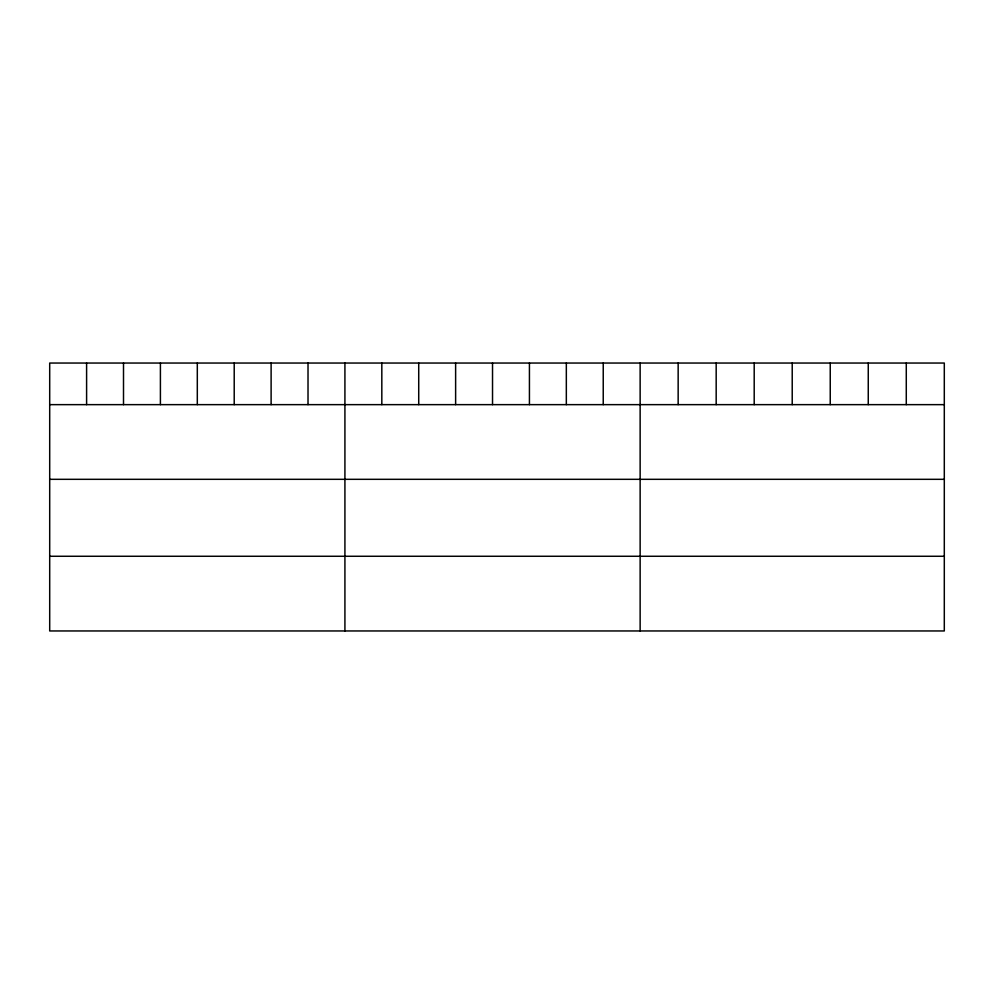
<?xml version="1.0" encoding="UTF-8"?>
<svg xmlns="http://www.w3.org/2000/svg" width="994" height="994" viewBox="0 0 994 994"><rect width="100%" height="100%" fill="white"/><g stroke="black" fill="none" stroke-linecap="round" stroke-linejoin="round"><path stroke-width="1.49" d="M944.3 404.645L944.3 630.954L49.7 630.954L49.7 363.046L944.3 363.046L944.3 404.645L49.7 404.645M49.7 479.319L944.3 479.319M49.7 556.267L944.3 556.267M906.279 363.046L906.279 404.645M868.259 363.046L868.259 404.645M830.239 363.046L830.239 404.645M792.218 363.046L792.218 404.645M754.197 363.046L754.197 404.645M716.177 363.046L716.177 404.645M678.156 363.046L678.156 404.645M640.136 363.046L640.136 630.954M603.234 363.046L603.234 404.645M566.332 363.046L566.332 404.645M529.429 363.046L529.429 404.645M492.527 363.046L492.527 404.645M455.625 363.046L455.625 404.645M418.722 363.046L418.722 404.645M381.82 363.046L381.82 404.645M344.918 363.046L344.918 630.954M308.016 363.046L308.016 404.645M271.113 363.046L271.113 404.645M234.211 363.046L234.211 404.645M197.309 363.046L197.309 404.645M160.407 363.046L160.407 404.645M123.505 363.046L123.505 404.645M86.602 363.046L86.602 404.645"/></g></svg>
